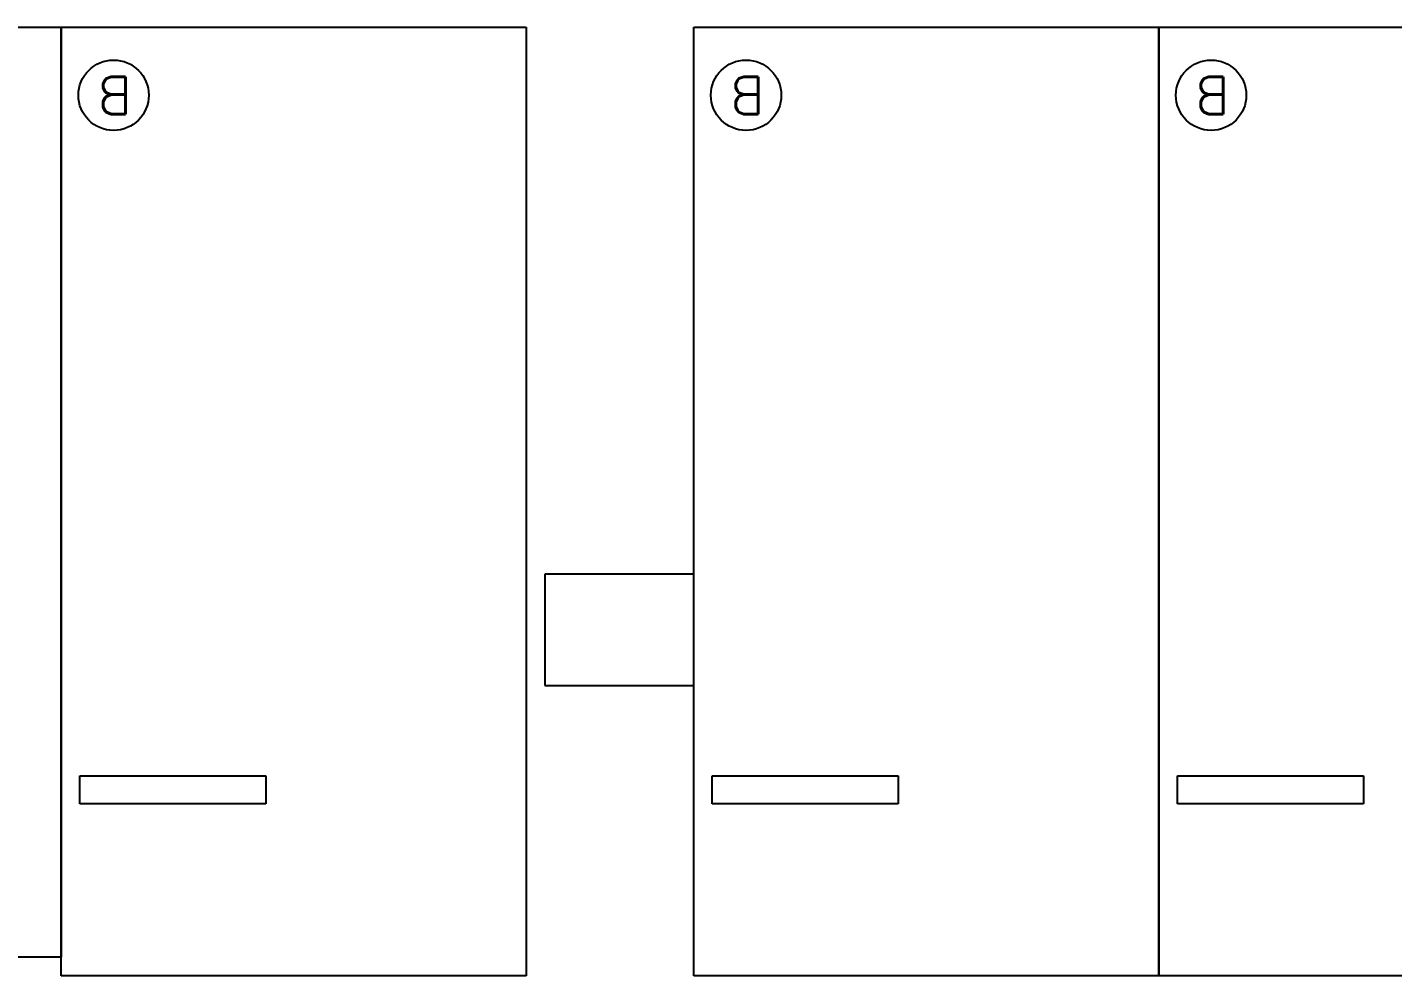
# Model space of a CAD drawing. Header units: millimetres. Extents: x -7614 to 421357, y 85218 to 341757.
# Drawn here: x 151638 to 158978, y 221067 to 226167 of the extents above; entities that cross this region are included whole.
import ezdxf

# ---------------------------------------------------------------- set-up
doc = ezdxf.new("R2010")
doc.units = ezdxf.units.MM
doc.header["$LTSCALE"] = 600
doc.header["$MEASUREMENT"] = 0
doc.layers.add('e-plan', color=9, linetype='CONTINUOUS')
doc.styles.add('kiahn', font='romans.shx', dxfattribs={"bigfont": 'cadhs.shx'})

msp = doc.modelspace()

# ---------------------------------------------------------------- linework, layer by layer
at = {"layer": 'e-plan'}
for p, q in [((148520.4, 226166.7), (151820.4, 226166.7)), ((151820.4, 221066.7), (151820.4, 226166.7)), ((151820.4, 226166.7), (154320.4, 226166.7)), ((151820.4, 226166.7), (151820.4, 221166.7)), ((154320.4, 226166.7), (154320.4, 221066.7)), ((155220.4, 221066.7), (155220.4, 226166.7)), ((155220.4, 226166.7), (157720.4, 226166.7)), ((157720.4, 226166.7), (157720.4, 221066.7)), ((157720.4, 221066.7), (157720.4, 226166.7)), ((157720.4, 226166.7), (160220.4, 226166.7)), ((151920.4, 221991.7), (151920.4, 222141.7)), ((151920.4, 222141.7), (152920.4, 222141.7)), ((152920.4, 222141.7), (152920.4, 221991.7)), ((155320.4, 221991.7), (155320.4, 222141.7)), ((155320.4, 222141.7), (156320.4, 222141.7)), ((156320.4, 222141.7), (156320.4, 221991.7)), ((157820.4, 221991.7), (157820.4, 222141.7)), ((157820.4, 222141.7), (158820.4, 222141.7)), ((158820.4, 222141.7), (158820.4, 221991.7)), ((152920.4, 221991.7), (151920.4, 221991.7)), ((156320.4, 221991.7), (155320.4, 221991.7)), ((158820.4, 221991.7), (157820.4, 221991.7)), ((151820.4, 221166.7), (148520.4, 221166.7)), ((154320.4, 221066.7), (151820.4, 221066.7)), ((157720.4, 221066.7), (155220.4, 221066.7)), ((160220.4, 221066.7), (157720.4, 221066.7))]:
    msp.add_line(p, q, dxfattribs=at)
at = {"layer": 'e-plan', "ltscale": 0.5}
for p, q in [((155220.3, 223226.7), (154420.3, 223226.7)), ((154420.3, 223226.7), (154420.3, 222626.7)), ((155220.3, 222626.7), (155220.3, 223226.7)), ((154420.3, 222626.7), (155220.3, 222626.7))]:
    msp.add_line(p, q, dxfattribs=at)
at = {"layer": 'e-plan'}
for centre in [(152101.9, 225801.5), (155501.9, 225801.5), (158001.9, 225801.5)]:
    msp.add_circle(centre, 189.2, dxfattribs=at)

# ---------------------------------------------------------------- texts
at = {"layer": 'e-plan', "style": 'kiahn', "text_generation_flag": 4}
for p in [(152201, 225700.1), (155601, 225700.1), (158101, 225700.1)]:
    msp.add_text('B', height=200, rotation=180, dxfattribs=at).set_placement(p)

doc.saveas('drawing.dxf')
